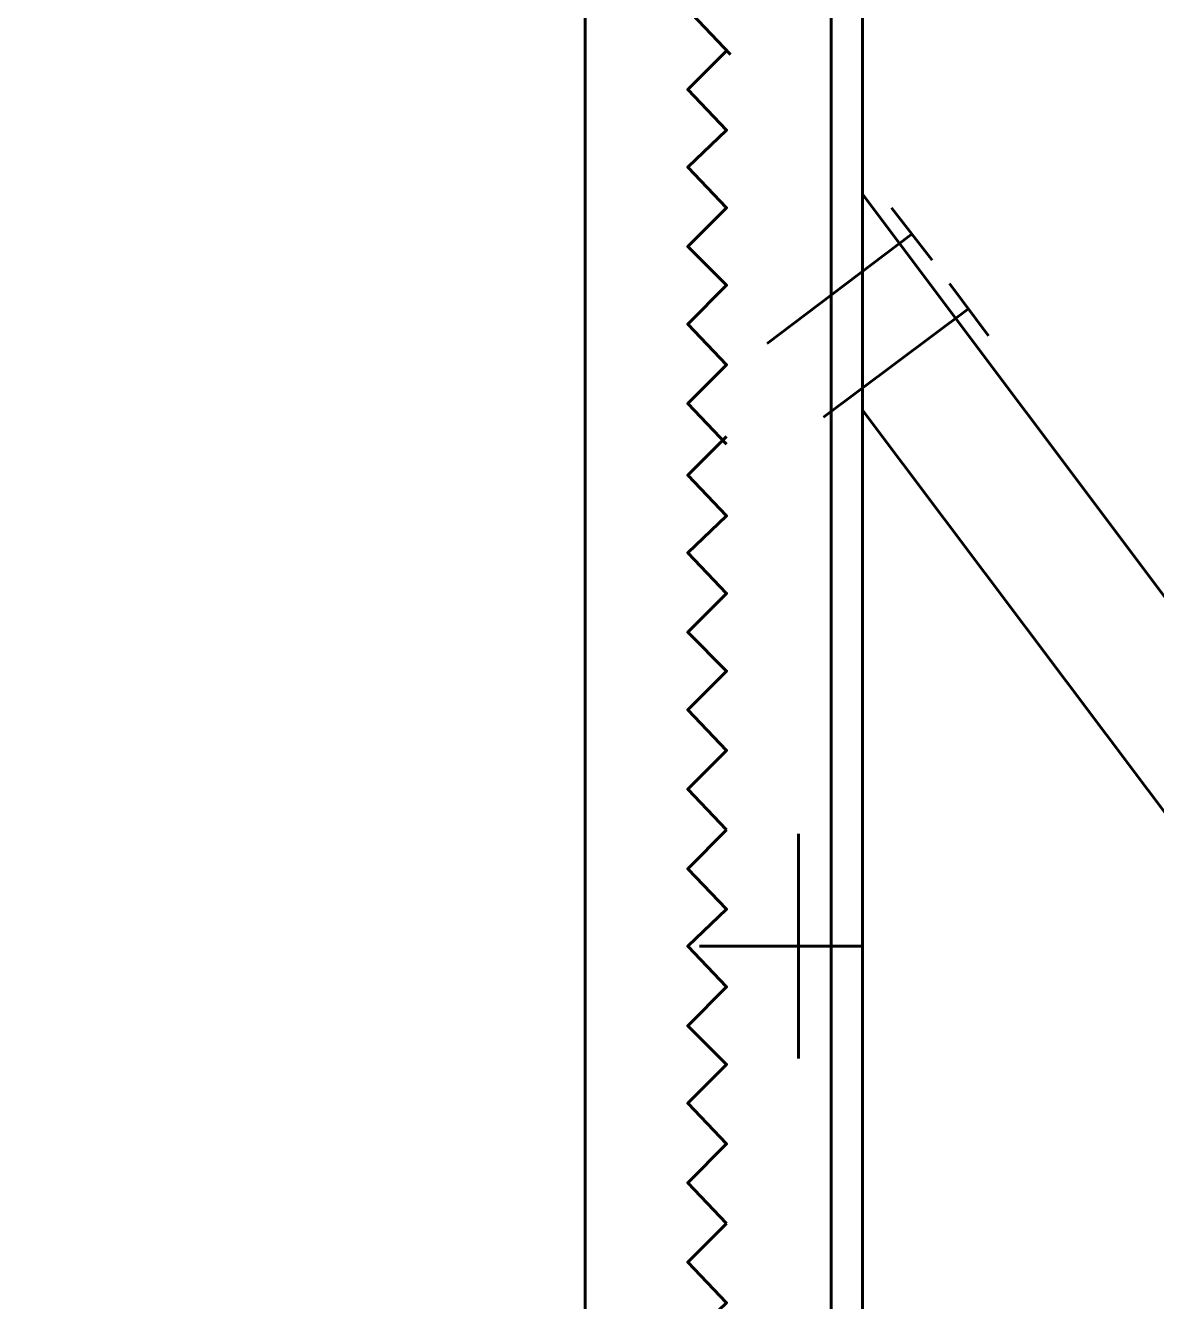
# Model space of a CAD drawing. Header units: millimetres. Extents: x 339888 to 1025294, y -263818 to -40540.
# Drawn here: x 668706 to 671191, y -55769 to -52965 of the extents above; entities that cross this region are included whole.
import ezdxf

# ---------------------------------------------------------------- set-up
doc = ezdxf.new("R2010")
doc.units = ezdxf.units.MM
doc.layers.get('0').update_dxf_attribs({"lineweight": 15})

msp = doc.modelspace()

# ---------------------------------------------------------------- linework, layer by layer
at = {"color": 1, "lineweight": 60}
for p, q in [((670544.61864, -53335.29132), (683243.01609, -70263.6481)), ((670608.5153, -53365.10976), (670697.97061, -53480.12375)), ((670651.11308, -53424.74663), (670335.8895, -53663.2942)), ((670736.30863, -53531.24108), (670821.50419, -53646.25511)), ((670459.42308, -53825.16577), (670778.90641, -53586.6182)), ((682897.97412, -70263.6481), (670544.61864, -53809.6641)), ((670404.04596, -54741.01798), (670404.04596, -55235.15218)), ((670544.61864, -54988.0851), (670186.79732, -54988.0851))]:
    msp.add_line(p, q, dxfattribs=at)
for points in [[(668240.07885, -51733.61487), (669935.47041, -51733.61487), (669935.47041, -70263.6481), (668240.07885, -70263.6481)], [(670544.61864, -70263.6481), (670476.46217, -70263.6481), (670476.46217, -51733.61487), (670544.61864, -51733.61487)]]:
    msp.add_lwpolyline(points, close=True, dxfattribs=at)
for points in [[(670254.95378, -53028.58725), (670169.75823, -52939.1319), (670254.95378, -52853.93635), (670169.75823, -52764.481), (670254.95378, -52679.28544), (670169.75823, -52594.08989), (670254.95378, -52508.89433), (670169.75823, -52419.43902), (670254.95378, -52338.30038), (670169.75823, -52249.04791), (670254.95378, -52163.85236)], [(670246.43419, -53884.8026), (670161.23864, -53795.34725), (670246.43419, -53710.15169), (670161.23864, -53620.69634), (670246.43419, -53535.50079), (670161.23864, -53450.30523), (670246.43419, -53365.10968), (670161.23864, -53275.65437), (670246.43419, -53194.51572), (670161.23864, -53105.26326), (670246.43419, -53020.0677)], [(670246.43419, -54732.49835), (670161.23864, -54643.043), (670246.43419, -54557.84745), (670161.23864, -54468.3921), (670246.43419, -54383.19654), (670161.23864, -54298.00099), (670246.43419, -54212.80543), (670161.23864, -54123.35012), (670246.43419, -54042.21148), (670161.23864, -53952.95901), (670246.43419, -53867.76346)], [(670246.43419, -55597.23324), (670161.23864, -55507.77789), (670246.43419, -55422.58234), (670161.23864, -55333.12699), (670246.43419, -55247.93143), (670161.23864, -55162.73588), (670246.43419, -55077.54032), (670161.23864, -54988.08502), (670246.43419, -54906.94637), (670161.23864, -54817.69391), (670246.43419, -54732.49835)], [(670246.43419, -56461.96814), (670161.23864, -56372.51279), (670246.43419, -56287.31723), (670161.23864, -56197.86188), (670246.43419, -56112.66633), (670161.23864, -56027.47077), (670246.43419, -55942.27522), (670161.23864, -55852.81991), (670246.43419, -55771.68126), (670161.23864, -55682.4288), (670246.43419, -55597.23324)]]:
    msp.add_lwpolyline(points, dxfattribs=at)

doc.saveas('drawing.dxf')
